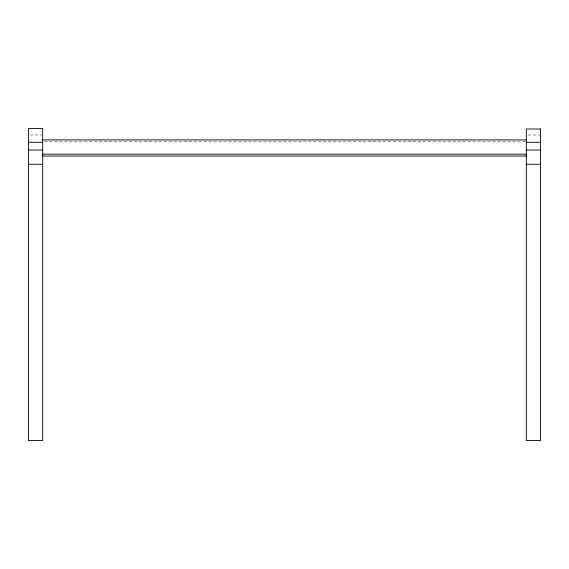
<?xml version="1.0" encoding="UTF-8"?>
<svg xmlns="http://www.w3.org/2000/svg" width="569" height="569" viewBox="0 0 569 569"><rect width="100%" height="100%" fill="white"/><g stroke="black" fill="none" stroke-linecap="round" stroke-linejoin="round"><path stroke-width="0.43" stroke-dasharray="2.85 2.13" d="M30.228 134.981L41.786 134.981M528.103 134.981L539.661 134.981M44.453 141.816L525.436 141.816"/><path stroke-width="0.85" d="M42.675 139.917L526.325 139.917M28.45 142.286L42.675 142.286M526.325 142.286L540.55 142.286M28.45 150.031L42.675 150.031M526.325 150.031L540.55 150.031M42.675 154.142L526.325 154.142M42.675 156.041L526.325 156.041M28.45 164.249L42.675 164.249M526.325 164.249L540.55 164.249M42.675 128.459L28.45 128.459L28.45 440.541L42.675 440.541L42.675 128.459M540.55 129.014L526.325 129.014L526.325 440.541L540.55 440.541L540.55 129.014"/></g></svg>
